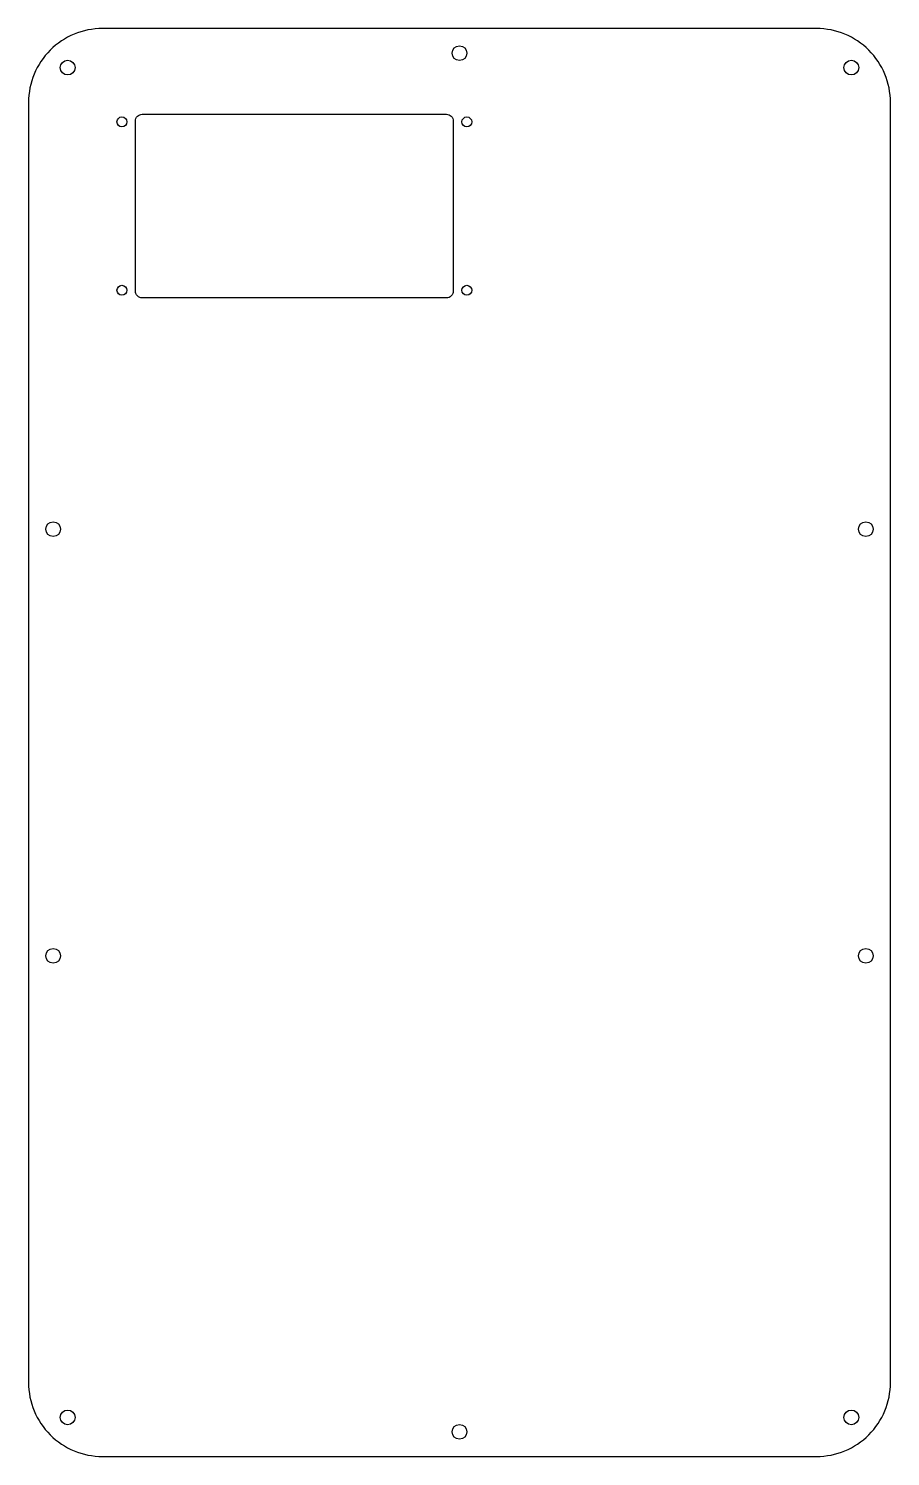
# Model space of a CAD drawing. Header units: millimetres. Extents: x -88 to 88, y -105 to 185.
import ezdxf

# ---------------------------------------------------------------- set-up
doc = ezdxf.new("R2010")
doc.units = ezdxf.units.MM
doc.layers.get('0').update_dxf_attribs({"linetype": 'CONTINUOUS'})

msp = doc.modelspace()

# ---------------------------------------------------------------- linework, layer by layer
for points in [[(72.5, -105, 0.414214), (87.5, -90), (87.5, 170, 0.414214), (72.5, 185), (-72.5, 185, 0.414214), (-87.5, 170), (-87.5, -90, 0.414214), (-72.5, -105)], [(-65.8, 131.7), (-65.8, 166.2, -0.414214), (-64.4, 167.6), (-2.66, 167.6, -0.414214), (-1.26, 166.2), (-1.26, 131.7, -0.414214), (-2.66, 130.3), (-64.4, 130.3, -0.414214)]]:
    msp.add_lwpolyline(points, format="xyb", close=True)
for centre, radius in [((0, 180), 1.5), ((-79.57, 177.07), 1.5), ((79.57, 177.07), 1.5), ((-68.55, 166.05), 1), ((1.49, 166.05), 1), ((-68.55, 131.85), 1), ((1.49, 131.85), 1), ((-82.5, 83.33), 1.5), ((82.5, 83.33), 1.5), ((-82.5, -3.33), 1.5), ((82.5, -3.33), 1.5), ((-79.57, -97.07), 1.5), ((79.57, -97.07), 1.5), ((0, -100), 1.5)]:
    msp.add_circle(centre, radius)

doc.saveas('drawing.dxf')
